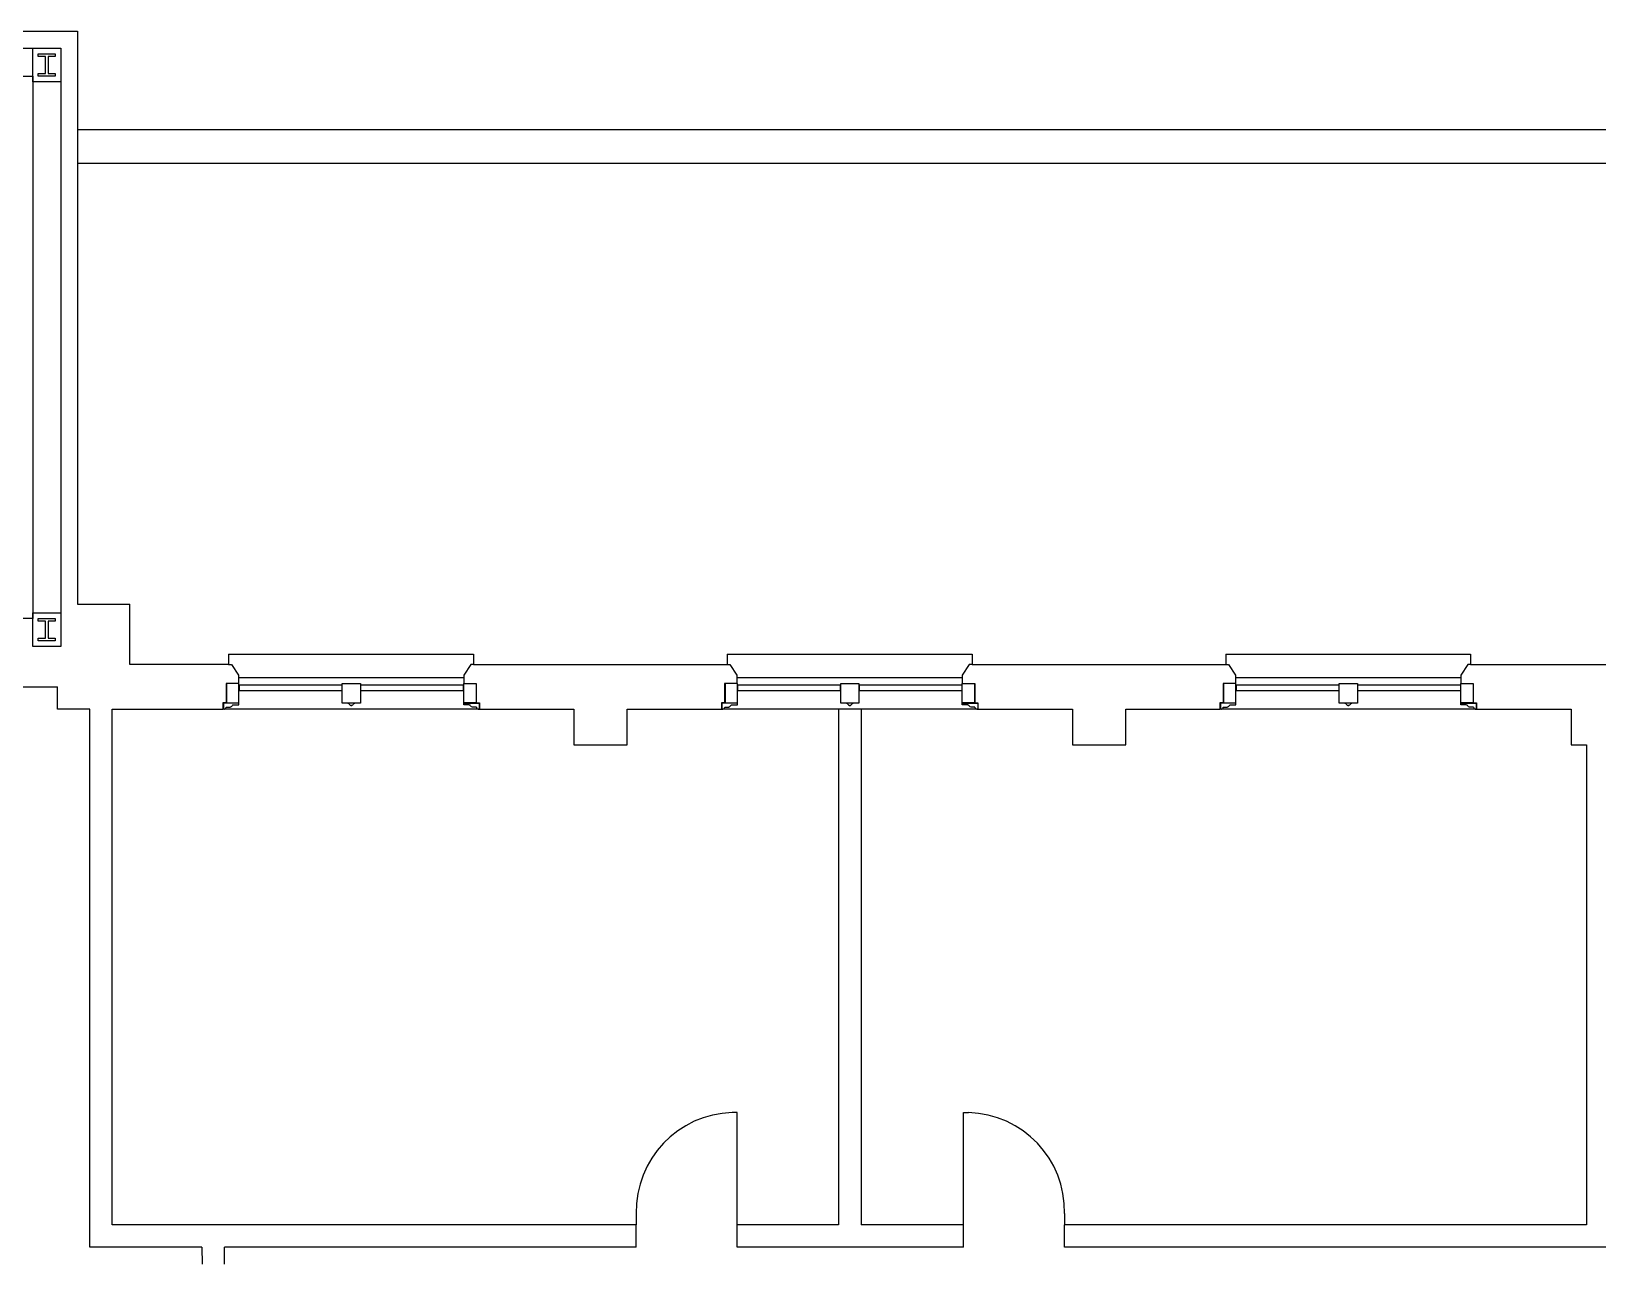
# Model space of a CAD drawing. Header units: inches. Extents: x 370 to 6209, y 2527 to 6927.
# Drawn here: x 4592 to 5151, y 4053 to 4493 of the extents above; entities that cross this region are included whole.
import ezdxf

# ---------------------------------------------------------------- set-up
doc = ezdxf.new("R2010")
doc.units = ezdxf.units.IN
doc.header["$LTSCALE"] = 0.75
doc.header["$MEASUREMENT"] = 0
doc.layers.add('626_FL3$0$A-BLDG-TWNE', color=9, linetype='CONTINUOUS')

msp = doc.modelspace()

# ---------------------------------------------------------------- linework, layer by layer
at = {"layer": '626_FL3$0$A-BLDG-TWNE'}
for p, q in [((4550.34, 4492.92), (4608.84, 4492.92)), ((4608.84, 4492.92), (4608.84, 4288.56)), ((4550.34, 4486.92), (4602.84, 4486.92)), ((4592.84, 4474.92), (4592.84, 4486.92)), ((4592.84, 4486.92), (4602.84, 4486.92)), ((4594.84, 4483.92), (4594.84, 4484.92)), ((4594.84, 4484.92), (4600.84, 4484.92)), ((4600.84, 4484.92), (4600.84, 4483.92)), ((4602.84, 4486.92), (4602.84, 4457.92)), ((4602.84, 4486.92), (4602.84, 4474.92)), ((4597.34, 4483.92), (4594.84, 4483.92)), ((4597.34, 4477.92), (4597.34, 4483.92)), ((4600.84, 4483.92), (4598.34, 4483.92)), ((4598.34, 4483.92), (4598.34, 4477.92)), ((4550.34, 4476.92), (4592.84, 4476.92)), ((4592.84, 4476.92), (4592.84, 4457.92)), ((4602.84, 4474.92), (4592.84, 4474.92)), ((4594.84, 4476.92), (4594.84, 4477.92)), ((4594.84, 4477.92), (4597.34, 4477.92)), ((4600.84, 4476.92), (4594.84, 4476.92)), ((4598.34, 4477.92), (4600.84, 4477.92)), ((4600.84, 4477.92), (4600.84, 4476.92)), ((4592.84, 4457.92), (4592.84, 4283.42)), ((4602.84, 4457.92), (4602.84, 4281.42)), ((6168.68, 4457.76), (4608.84, 4457.76)), ((6168.68, 4445.76), (4608.84, 4445.76)), ((4592.84, 4273.42), (4592.84, 4285.42)), ((4592.84, 4285.42), (4602.84, 4285.42)), ((4602.84, 4285.42), (4602.84, 4273.42)), ((4608.84, 4288.56), (4627.43, 4288.56)), ((4627.43, 4267.06), (4627.43, 4288.56)), ((4592.84, 4283.42), (4577.42, 4283.42)), ((4594.84, 4282.42), (4594.84, 4283.42)), ((4594.84, 4283.42), (4600.84, 4283.42)), ((4597.34, 4282.42), (4594.84, 4282.42)), ((4597.34, 4276.42), (4597.34, 4282.42)), ((4600.84, 4282.42), (4598.34, 4282.42)), ((4598.34, 4282.42), (4598.34, 4276.42)), ((4600.84, 4283.42), (4600.84, 4282.42)), ((4602.84, 4273.42), (4592.84, 4273.42)), ((4594.84, 4275.42), (4594.84, 4276.42)), ((4594.84, 4276.42), (4597.34, 4276.42)), ((4600.84, 4275.42), (4594.84, 4275.42)), ((4598.34, 4276.42), (4600.84, 4276.42)), ((4600.84, 4276.42), (4600.84, 4275.42)), ((4662.69, 4267.06), (4627.43, 4267.06)), ((4662.68, 4270.76), (4750.02, 4270.76)), ((4662.68, 4270.76), (4662.69, 4267.06)), ((4662.69, 4267.06), (4663.69, 4267.06)), ((4663.69, 4267.06), (4666.19, 4263.26)), ((4749.02, 4267.06), (4746.52, 4263.26)), ((4750.02, 4267.06), (4749.02, 4267.06)), ((4750.02, 4270.76), (4750.02, 4267.06)), ((4750.02, 4267.06), (4840.44, 4267.06)), ((4840.43, 4270.76), (4927.77, 4270.76)), ((4840.43, 4270.76), (4840.44, 4267.06)), ((4840.44, 4267.06), (4841.44, 4267.06)), ((4841.44, 4267.06), (4843.94, 4263.26)), ((4926.77, 4267.06), (4924.27, 4263.26)), ((4927.77, 4267.06), (4926.77, 4267.06)), ((4927.77, 4270.76), (4927.77, 4267.06)), ((4927.77, 4267.06), (5018.19, 4267.06)), ((5018.18, 4270.76), (5105.52, 4270.76)), ((5018.18, 4270.76), (5018.19, 4267.06)), ((5018.19, 4267.06), (5019.19, 4267.06)), ((5019.19, 4267.06), (5021.69, 4263.26)), ((5104.52, 4267.06), (5102.02, 4263.26)), ((5105.52, 4267.06), (5104.52, 4267.06)), ((5105.52, 4270.76), (5105.52, 4267.06)), ((5105.52, 4267.06), (5195.94, 4267.06)), ((4666.19, 4263.26), (4666.19, 4260.26)), ((4746.51, 4262.25), (4666.35, 4262.25)), ((4746.52, 4263.26), (4746.52, 4260.26)), ((4843.94, 4263.26), (4843.94, 4260.26)), ((4924.26, 4262.25), (4844.1, 4262.25)), ((4924.27, 4263.26), (4924.27, 4260.26)), ((5021.69, 4263.26), (5021.69, 4260.26)), ((5102.01, 4262.25), (5021.85, 4262.25)), ((5102.02, 4263.26), (5102.02, 4260.26)), ((4577.42, 4259.06), (4601.68, 4259.06)), ((4601.68, 4251.06), (4601.68, 4259.06)), ((4666.19, 4260.26), (4661.77, 4260.26)), ((4661.77, 4260.26), (4661.77, 4253.3)), ((4661.93, 4260.25), (4661.93, 4253.29)), ((4666.35, 4260.25), (4661.93, 4260.25)), ((4666.35, 4253.29), (4666.35, 4260.25)), ((4666.52, 4257.65), (4666.52, 4259.76)), ((4666.52, 4259.76), (4703.03, 4259.76)), ((4703.03, 4257.65), (4666.52, 4257.65)), ((4703.03, 4259.76), (4703.03, 4257.65)), ((4703.18, 4253.25), (4703.18, 4260.25)), ((4703.18, 4260.25), (4709.68, 4260.25)), ((4709.68, 4260.25), (4709.68, 4253.25)), ((4709.85, 4257.65), (4709.85, 4259.76)), ((4709.85, 4259.76), (4746.36, 4259.76)), ((4746.36, 4257.65), (4709.85, 4257.65)), ((4746.36, 4259.76), (4746.36, 4257.65)), ((4746.51, 4253.29), (4746.51, 4260.25)), ((4746.51, 4260.25), (4750.93, 4260.25)), ((4746.52, 4260.26), (4750.94, 4260.26)), ((4750.93, 4260.25), (4750.93, 4253.29)), ((4750.94, 4260.26), (4750.94, 4253.3)), ((4843.94, 4260.26), (4839.52, 4260.26)), ((4839.52, 4260.26), (4839.52, 4253.3)), ((4839.68, 4260.25), (4839.68, 4253.29)), ((4844.1, 4260.25), (4839.68, 4260.25)), ((4844.1, 4253.29), (4844.1, 4260.25)), ((4844.27, 4257.65), (4844.27, 4259.76)), ((4844.27, 4259.76), (4880.78, 4259.76)), ((4880.78, 4257.65), (4844.27, 4257.65)), ((4880.78, 4259.76), (4880.78, 4257.65)), ((4880.93, 4253.25), (4880.93, 4260.25)), ((4880.93, 4260.25), (4887.43, 4260.25)), ((4887.43, 4260.25), (4887.43, 4253.25)), ((4887.6, 4257.65), (4887.6, 4259.76)), ((4887.6, 4259.76), (4924.11, 4259.76)), ((4924.11, 4257.65), (4887.6, 4257.65)), ((4924.11, 4259.76), (4924.11, 4257.65)), ((4924.26, 4253.29), (4924.26, 4260.25)), ((4924.26, 4260.25), (4928.68, 4260.25)), ((4924.27, 4260.26), (4928.69, 4260.26)), ((4928.68, 4260.25), (4928.68, 4253.29)), ((4928.69, 4260.26), (4928.69, 4253.3)), ((5021.69, 4260.26), (5017.27, 4260.26)), ((5017.27, 4260.26), (5017.27, 4253.3)), ((5017.43, 4260.25), (5017.43, 4253.29)), ((5021.85, 4260.25), (5017.43, 4260.25)), ((5021.85, 4253.29), (5021.85, 4260.25)), ((5022.02, 4257.65), (5022.02, 4259.76)), ((5022.02, 4259.76), (5058.53, 4259.76)), ((5058.53, 4257.65), (5022.02, 4257.65)), ((5058.53, 4259.76), (5058.53, 4257.65)), ((5058.68, 4253.25), (5058.68, 4260.25)), ((5058.68, 4260.25), (5065.18, 4260.25)), ((5065.18, 4260.25), (5065.18, 4253.25)), ((5065.35, 4257.65), (5065.35, 4259.76)), ((5065.35, 4259.76), (5101.86, 4259.76)), ((5101.86, 4257.65), (5065.35, 4257.65)), ((5101.86, 4259.76), (5101.86, 4257.65)), ((5102.01, 4253.29), (5102.01, 4260.25)), ((5102.01, 4260.25), (5106.43, 4260.25)), ((5102.02, 4260.26), (5106.44, 4260.26)), ((5106.43, 4260.25), (5106.43, 4253.29)), ((5106.44, 4260.26), (5106.44, 4253.3)), ((4613.18, 4251.06), (4601.68, 4251.06)), ((4613.18, 4059.14), (4613.18, 4251.06)), ((4621.18, 4067.14), (4621.18, 4251.06)), ((4621.18, 4251.06), (4660.61, 4251.06)), ((4661.77, 4253.3), (4660.61, 4253.3)), ((4660.61, 4253.3), (4660.61, 4251.06)), ((4666.35, 4253.19), (4660.84, 4253.19)), ((4660.84, 4253.19), (4660.84, 4251.06)), ((4752.03, 4251.06), (4660.84, 4251.06)), ((4661.84, 4251.79), (4663.36, 4251.79)), ((4661.93, 4253.29), (4666.35, 4253.29)), ((4663.36, 4251.79), (4663.36, 4251.97)), ((4664.38, 4252.57), (4664.38, 4252.66)), ((4664.38, 4252.66), (4666.35, 4252.66)), ((4666.35, 4252.66), (4666.35, 4253.19)), ((4709.68, 4253.25), (4703.18, 4253.25)), ((4705.22, 4253.11), (4705.22, 4253.21)), ((4707.65, 4253.21), (4705.22, 4253.21)), ((4706.24, 4252.33), (4706.24, 4252.51)), ((4706.63, 4252.33), (4706.24, 4252.33)), ((4706.63, 4252.33), (4706.63, 4252.51)), ((4707.65, 4253.11), (4707.65, 4253.21)), ((4750.93, 4253.29), (4746.51, 4253.29)), ((4746.51, 4252.66), (4746.51, 4253.19)), ((4746.51, 4253.19), (4752.03, 4253.19)), ((4748.48, 4252.66), (4746.51, 4252.66)), ((4748.48, 4252.57), (4748.48, 4252.66)), ((4749.51, 4251.79), (4749.51, 4251.97)), ((4751.03, 4251.79), (4749.51, 4251.79)), ((4750.94, 4253.3), (4752.11, 4253.3)), ((4752.03, 4253.19), (4752.03, 4251.06)), ((4752.11, 4253.3), (4752.11, 4251.06)), ((4752.11, 4251.06), (4785.81, 4251.06)), ((4785.81, 4251.06), (4785.81, 4238.31)), ((4804.81, 4251.06), (4838.36, 4251.06)), ((4804.81, 4238.31), (4804.81, 4251.06)), ((4839.52, 4253.3), (4838.36, 4253.3)), ((4838.36, 4253.3), (4838.36, 4251.06)), ((4844.1, 4253.19), (4838.59, 4253.19)), ((4838.59, 4253.19), (4838.59, 4251.06)), ((4929.78, 4251.06), (4838.59, 4251.06)), ((4839.59, 4251.79), (4841.11, 4251.79)), ((4839.68, 4253.29), (4844.1, 4253.29)), ((4841.11, 4251.79), (4841.11, 4251.97)), ((4842.13, 4252.57), (4842.13, 4252.66)), ((4842.13, 4252.66), (4844.1, 4252.66)), ((4844.1, 4252.66), (4844.1, 4253.19)), ((4880.18, 4251.06), (4880.18, 4067.14)), ((4888.18, 4251.06), (4880.18, 4251.06)), ((4887.43, 4253.25), (4880.93, 4253.25)), ((4882.97, 4253.11), (4882.97, 4253.21)), ((4885.4, 4253.21), (4882.97, 4253.21)), ((4883.99, 4252.33), (4883.99, 4252.51)), ((4884.38, 4252.33), (4883.99, 4252.33)), ((4884.38, 4252.33), (4884.38, 4252.51)), ((4885.4, 4253.11), (4885.4, 4253.21)), ((4888.18, 4251.06), (4888.18, 4067.14)), ((4928.68, 4253.29), (4924.26, 4253.29)), ((4924.26, 4252.66), (4924.26, 4253.19)), ((4924.26, 4253.19), (4929.78, 4253.19)), ((4926.23, 4252.66), (4924.26, 4252.66)), ((4926.23, 4252.57), (4926.23, 4252.66)), ((4927.26, 4251.79), (4927.26, 4251.97)), ((4928.78, 4251.79), (4927.26, 4251.79)), ((4928.69, 4253.3), (4929.86, 4253.3)), ((4929.78, 4253.19), (4929.78, 4251.06)), ((4929.86, 4253.3), (4929.86, 4251.06)), ((4929.86, 4251.06), (4963.56, 4251.06)), ((4963.56, 4251.06), (4963.56, 4238.31)), ((4982.56, 4251.06), (5016.11, 4251.06)), ((4982.56, 4238.31), (4982.56, 4251.06)), ((5017.27, 4253.3), (5016.11, 4253.3)), ((5016.11, 4253.3), (5016.11, 4251.06)), ((5021.85, 4253.19), (5016.34, 4253.19)), ((5016.34, 4253.19), (5016.34, 4251.06)), ((5107.53, 4251.06), (5016.34, 4251.06)), ((5017.34, 4251.79), (5018.86, 4251.79)), ((5017.43, 4253.29), (5021.85, 4253.29)), ((5018.86, 4251.79), (5018.86, 4251.97)), ((5019.88, 4252.57), (5019.88, 4252.66)), ((5019.88, 4252.66), (5021.85, 4252.66)), ((5021.85, 4252.66), (5021.85, 4253.19)), ((5065.18, 4253.25), (5058.68, 4253.25)), ((5060.72, 4253.11), (5060.72, 4253.21)), ((5063.15, 4253.21), (5060.72, 4253.21)), ((5061.74, 4252.33), (5061.74, 4252.51)), ((5062.13, 4252.33), (5061.74, 4252.33)), ((5062.13, 4252.33), (5062.13, 4252.51)), ((5063.15, 4253.11), (5063.15, 4253.21)), ((5106.43, 4253.29), (5102.01, 4253.29)), ((5102.01, 4252.66), (5102.01, 4253.19)), ((5102.01, 4253.19), (5107.53, 4253.19)), ((5103.98, 4252.66), (5102.01, 4252.66)), ((5103.98, 4252.57), (5103.98, 4252.66)), ((5105.01, 4251.79), (5105.01, 4251.97)), ((5106.53, 4251.79), (5105.01, 4251.79)), ((5106.44, 4253.3), (5107.61, 4253.3)), ((5107.53, 4253.19), (5107.53, 4251.06)), ((5107.61, 4253.3), (5107.61, 4251.06)), ((5107.61, 4251.06), (5141.31, 4251.06)), ((5141.31, 4251.06), (5141.31, 4238.31)), ((4785.81, 4238.31), (4804.81, 4238.31)), ((4963.56, 4238.31), (4982.56, 4238.31)), ((5141.31, 4238.31), (5146.81, 4238.31)), ((5146.81, 4238.31), (5146.81, 4067.14)), ((4844.02, 4107.14), (4842.27, 4107.14)), ((4844.02, 4067.14), (4844.02, 4107.14)), ((4924.72, 4107.14), (4926.47, 4107.14)), ((4924.72, 4067.14), (4924.72, 4107.14)), ((4808.02, 4067.14), (4621.18, 4067.14)), ((4808.02, 4059.14), (4808.02, 4067.14)), ((4808.04, 4071.14), (4808.04, 4067.14)), ((4880.18, 4067.14), (4844.02, 4067.14)), ((4844.02, 4059.14), (4844.02, 4067.14)), ((4924.72, 4067.14), (4888.18, 4067.14)), ((4924.72, 4059.14), (4924.72, 4067.14)), ((4960.7, 4071.14), (4960.7, 4067.14)), ((5146.81, 4067.14), (4960.72, 4067.14)), ((4960.72, 4059.14), (4960.72, 4067.14)), ((4653.18, 4059.14), (4613.18, 4059.14)), ((4653.18, 4059.14), (4653.23, 4053.13)), ((4808.02, 4059.14), (4661.18, 4059.14)), ((4661.23, 4053.13), (4661.23, 4059.14)), ((4924.72, 4059.14), (4844.02, 4059.14)), ((5342.29, 4059.14), (4960.72, 4059.14))]:
    msp.add_line(p, q, dxfattribs=at)
for centre, radius, start, end in [((4661.04, 4251.83), 0.796, 255.0923, 357.3503), ((4663.36, 4252.58), 0.61, 270.2979, 333.3479), ((4664.35, 4252.06), 0.509, 86.0501, 151.0942), ((4705.25, 4252.6), 0.509, 28.9058, 93.9499), ((4706.24, 4253.12), 0.61, 206.6521, 269.7021), ((4706.63, 4253.12), 0.61, 270.2979, 333.3479), ((4707.62, 4252.6), 0.509, 86.0501, 151.0942), ((4748.52, 4252.06), 0.509, 28.9058, 93.9499), ((4749.51, 4252.58), 0.61, 206.6521, 269.7021), ((4751.82, 4251.83), 0.796, 182.6497, 284.9077), ((4838.79, 4251.83), 0.796, 255.0923, 357.3503), ((4841.11, 4252.58), 0.61, 270.2979, 333.3479), ((4842.1, 4252.06), 0.509, 86.0501, 151.0942), ((4883, 4252.6), 0.509, 28.9058, 93.9499), ((4883.99, 4253.12), 0.61, 206.6521, 269.7021), ((4884.38, 4253.12), 0.61, 270.2979, 333.3479), ((4885.37, 4252.6), 0.509, 86.0501, 151.0942), ((4926.27, 4252.06), 0.509, 28.9058, 93.9499), ((4927.26, 4252.58), 0.61, 206.6521, 269.7021), ((4929.57, 4251.83), 0.796, 182.6497, 284.9077), ((5016.54, 4251.83), 0.796, 255.0923, 357.3503), ((5018.86, 4252.58), 0.61, 270.2979, 333.3479), ((5019.85, 4252.06), 0.509, 86.0501, 151.0942), ((5060.75, 4252.6), 0.509, 28.9058, 93.9499), ((5061.74, 4253.12), 0.61, 206.6521, 269.7021), ((5062.13, 4253.12), 0.61, 270.2979, 333.3479), ((5063.12, 4252.6), 0.509, 86.0501, 151.0942), ((5104.02, 4252.06), 0.509, 28.9058, 93.9499), ((5105.01, 4252.58), 0.61, 206.6521, 269.7021), ((5107.32, 4251.83), 0.796, 182.6497, 284.9077), ((4843.18, 4072.01), 35.15, 91.4797, 181.4095), ((4925.57, 4072.01), 35.15, 358.5905, 88.5203)]:
    msp.add_arc(centre, radius, start, end, dxfattribs=at)

doc.saveas('drawing.dxf')
